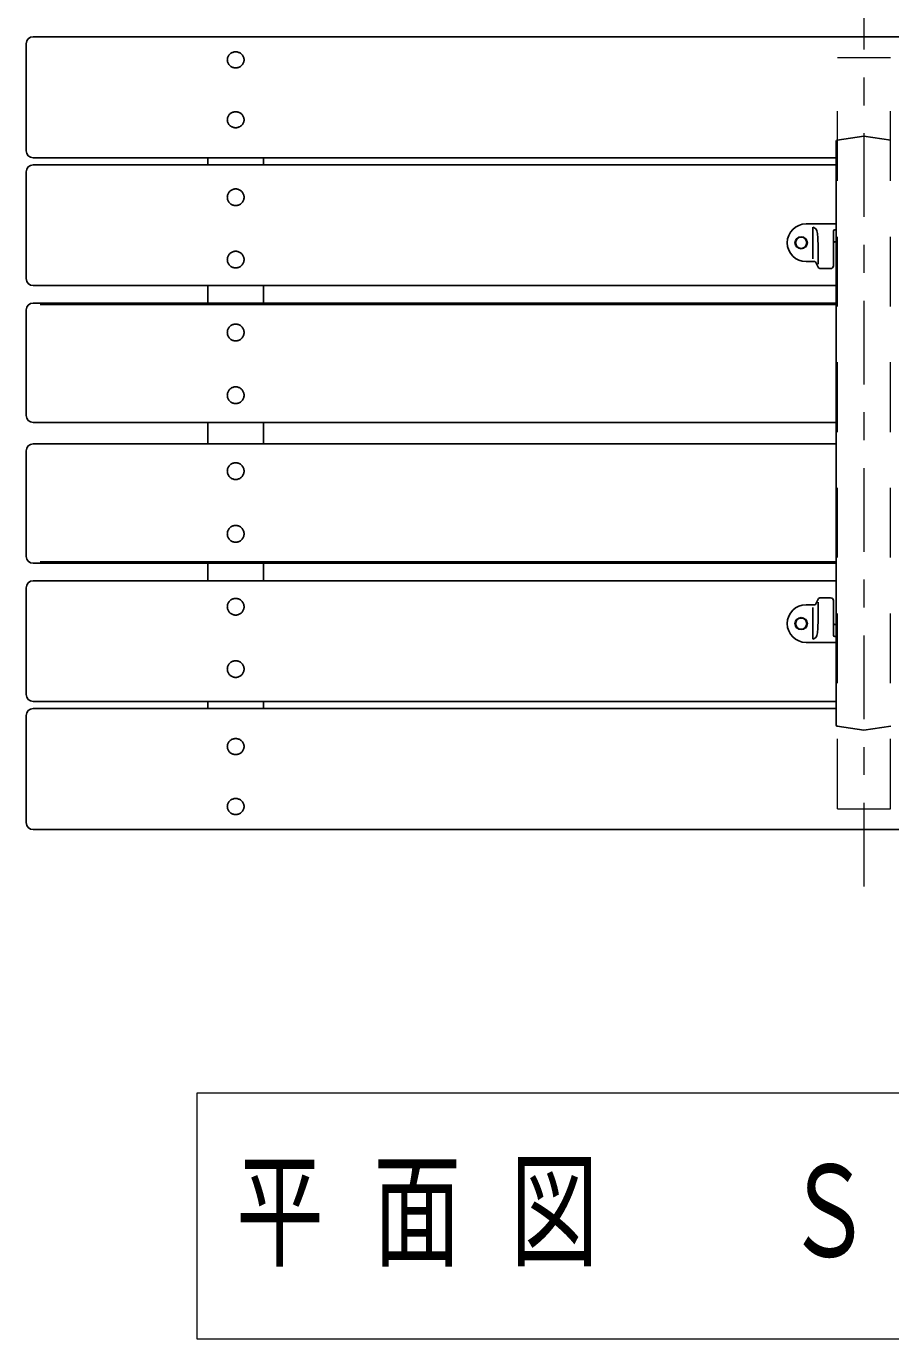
# Model space of a CAD drawing. Units: millimetres on the paper, scale 1:20. Extents: x -365 to 12, y -47 to 257.
# Drawn here: x -288.72 to -257.76, y 173.35 to 220.4 of the extents above; entities that cross this region are included whole.
import ezdxf

# ---------------------------------------------------------------- set-up
doc = ezdxf.new("R2010")
doc.units = ezdxf.units.MM
doc.linetypes.add('USER1', pattern=[4.5, 2.5, -2])
doc.linetypes.add('USER2', pattern=[6, 3, -1, 1, -1])
doc.layers.add('LY_1', color=7, linetype='Continuous', lineweight=25)
doc.styles.add('ＭＳ ゴシック', font='')
doc.styles.get('ＭＳ ゴシック').set_extended_font_data('MS Gothic')

msp = doc.modelspace()

# ---------------------------------------------------------------- linework, layer by layer
at = {"layer": 'LY_1', "linetype": 'USER2', "lineweight": 13}
msp.add_line((-258.717, 222.563), (-258.717, 189.063), dxfattribs=at)
at = {"layer": 'LY_1', "color": 4}
for p, q in [((-288.717, 219.774), (-288.717, 215.934)), ((-288.467, 220.024), (-228.967, 220.024)), ((-288.467, 215.684), (-259.717, 215.684)), ((-288.717, 215.182), (-288.717, 211.353)), ((-288.467, 215.432), (-259.717, 215.432)), ((-288.467, 211.103), (-259.717, 211.103)), ((-282.217, 211.103), (-282.217, 210.479)), ((-280.217, 211.103), (-280.217, 210.479)), ((-288.467, 210.479), (-259.717, 210.479)), ((-288.717, 210.229), (-288.717, 206.446)), ((-288.467, 206.196), (-259.717, 206.196)), ((-282.217, 206.196), (-282.217, 205.431)), ((-280.217, 206.196), (-280.217, 205.431)), ((-288.717, 205.181), (-288.717, 201.399)), ((-288.467, 205.431), (-259.717, 205.431)), ((-288.467, 201.149), (-259.717, 201.149)), ((-282.217, 201.149), (-282.217, 200.524)), ((-280.217, 201.149), (-280.217, 200.524)), ((-288.467, 200.524), (-259.717, 200.524)), ((-288.717, 200.274), (-288.717, 196.446)), ((-288.467, 196.196), (-259.717, 196.196)), ((-282.217, 196.196), (-282.217, 195.943)), ((-280.217, 196.196), (-280.217, 195.943)), ((-288.467, 195.943), (-259.717, 195.943)), ((-288.717, 195.693), (-288.717, 191.853)), ((-288.467, 191.603), (-228.967, 191.603))]:
    msp.add_line(p, q, dxfattribs=at)
at = {"layer": 'LY_1', "color": 4, "linetype": 'USER1', "lineweight": 13}
for p, q in [((-259.667, 219.274), (-257.767, 219.274)), ((-259.667, 192.353), (-257.767, 192.353))]:
    msp.add_line(p, q, dxfattribs=at)
at = {"layer": 'LY_1', "linetype": 'USER1', "lineweight": 13}
for p, q in [((-259.667, 192.353), (-259.667, 219.274)), ((-257.767, 192.353), (-257.767, 219.274))]:
    msp.add_line(p, q, dxfattribs=at)
at = {"layer": 'LY_1'}
for p, q in [((-258.717, 216.463), (-259.675, 216.32)), ((-258.717, 216.463), (-257.76, 216.32)), ((-259.717, 216.27), (-259.717, 195.356)), ((-282.217, 215.432), (-282.217, 215.684)), ((-280.217, 215.684), (-280.217, 215.432)), ((-259.717, 213.313), (-260.792, 213.313)), ((-260.549, 213.202), (-260.549, 212.065)), ((-259.813, 211.813), (-259.813, 213.056)), ((-259.717, 213.106), (-259.763, 213.106)), ((-259.763, 212.67), (-259.717, 212.67)), ((-260.353, 212.288), (-260.353, 211.871)), ((-260.792, 211.963), (-260.478, 211.963)), ((-260.456, 211.95), (-260.359, 211.767)), ((-259.913, 211.713), (-260.27, 211.713)), ((-288.217, 210.421), (-259.717, 210.421)), ((-288.217, 201.206), (-259.717, 201.206)), ((-260.792, 199.663), (-260.478, 199.663)), ((-260.549, 198.425), (-260.549, 199.562)), ((-260.456, 199.677), (-260.359, 199.86)), ((-260.353, 199.338), (-260.353, 199.755)), ((-259.913, 199.913), (-260.27, 199.913)), ((-259.813, 199.813), (-259.813, 198.571)), ((-259.763, 198.956), (-259.717, 198.956)), ((-259.717, 198.313), (-260.792, 198.313)), ((-259.717, 198.521), (-259.763, 198.521)), ((-258.717, 195.163), (-259.675, 195.307)), ((-258.717, 195.163), (-257.76, 195.307))]:
    msp.add_line(p, q, dxfattribs=at)
at = {"layer": 'LY_1', "lineweight": 13}
for p, q in [((-282.609, 182.155), (-282.609, 173.355)), ((-234.809, 182.155), (-282.609, 182.155)), ((-282.609, 173.355), (-234.809, 173.355))]:
    msp.add_line(p, q, dxfattribs=at)
at = {"layer": 'LY_1', "color": 4}
for points in [[(-280.917, 219.195), (-280.919, 219.22), (-280.922, 219.245), (-280.928, 219.269), (-280.935, 219.293), (-280.945, 219.316), (-280.958, 219.338), (-280.972, 219.359), (-280.988, 219.379), (-281.005, 219.398), (-281.025, 219.414), (-281.045, 219.43), (-281.067, 219.443), (-281.091, 219.455), (-281.115, 219.464), (-281.14, 219.472), (-281.165, 219.477), (-281.191, 219.48), (-281.217, 219.481), (-281.244, 219.48), (-281.269, 219.477), (-281.295, 219.472), (-281.32, 219.464), (-281.344, 219.455), (-281.367, 219.443), (-281.389, 219.43), (-281.41, 219.414), (-281.43, 219.398), (-281.447, 219.379), (-281.463, 219.359), (-281.477, 219.338), (-281.489, 219.316), (-281.499, 219.293), (-281.507, 219.269), (-281.513, 219.245), (-281.516, 219.22), (-281.517, 219.195), (-281.516, 219.17), (-281.513, 219.145), (-281.507, 219.121), (-281.499, 219.097), (-281.489, 219.074), (-281.477, 219.052), (-281.463, 219.031), (-281.447, 219.011), (-281.43, 218.993), (-281.41, 218.976), (-281.389, 218.96), (-281.367, 218.947), (-281.344, 218.936), (-281.32, 218.926), (-281.295, 218.918), (-281.269, 218.913), (-281.244, 218.91), (-281.217, 218.909), (-281.191, 218.91), (-281.165, 218.913), (-281.14, 218.918), (-281.115, 218.926), (-281.091, 218.936), (-281.067, 218.947), (-281.045, 218.96), (-281.025, 218.976), (-281.005, 218.993), (-280.988, 219.011), (-280.972, 219.031), (-280.958, 219.052), (-280.945, 219.074), (-280.935, 219.097), (-280.928, 219.121), (-280.922, 219.145), (-280.919, 219.17)], [(-280.917, 217.047), (-280.919, 217.072), (-280.922, 217.097), (-280.928, 217.121), (-280.935, 217.145), (-280.945, 217.168), (-280.958, 217.19), (-280.972, 217.211), (-280.988, 217.231), (-281.005, 217.25), (-281.025, 217.267), (-281.045, 217.282), (-281.067, 217.295), (-281.091, 217.307), (-281.115, 217.316), (-281.14, 217.324), (-281.165, 217.329), (-281.191, 217.332), (-281.217, 217.334), (-281.244, 217.332), (-281.269, 217.329), (-281.295, 217.324), (-281.32, 217.316), (-281.344, 217.307), (-281.367, 217.295), (-281.389, 217.282), (-281.41, 217.267), (-281.43, 217.25), (-281.447, 217.231), (-281.463, 217.211), (-281.477, 217.19), (-281.489, 217.168), (-281.499, 217.145), (-281.507, 217.121), (-281.513, 217.097), (-281.516, 217.072), (-281.517, 217.047), (-281.516, 217.022), (-281.513, 216.997), (-281.507, 216.973), (-281.499, 216.949), (-281.489, 216.926), (-281.477, 216.904), (-281.463, 216.883), (-281.447, 216.863), (-281.43, 216.845), (-281.41, 216.828), (-281.389, 216.813), (-281.367, 216.799), (-281.344, 216.788), (-281.32, 216.778), (-281.295, 216.771), (-281.269, 216.765), (-281.244, 216.762), (-281.217, 216.761), (-281.191, 216.762), (-281.165, 216.765), (-281.14, 216.771), (-281.115, 216.778), (-281.091, 216.788), (-281.067, 216.799), (-281.045, 216.813), (-281.025, 216.828), (-281.005, 216.845), (-280.988, 216.863), (-280.972, 216.883), (-280.958, 216.904), (-280.945, 216.926), (-280.935, 216.949), (-280.928, 216.973), (-280.922, 216.997), (-280.919, 217.022)], [(-280.917, 214.269), (-280.919, 214.295), (-280.922, 214.321), (-280.928, 214.346), (-280.935, 214.371), (-280.945, 214.395), (-280.958, 214.418), (-280.972, 214.44), (-280.988, 214.46), (-281.005, 214.479), (-281.025, 214.497), (-281.045, 214.513), (-281.067, 214.527), (-281.091, 214.539), (-281.115, 214.549), (-281.14, 214.557), (-281.165, 214.562), (-281.191, 214.566), (-281.217, 214.567), (-281.244, 214.566), (-281.269, 214.562), (-281.295, 214.557), (-281.32, 214.549), (-281.344, 214.539), (-281.367, 214.527), (-281.389, 214.513), (-281.41, 214.497), (-281.43, 214.479), (-281.447, 214.46), (-281.463, 214.44), (-281.477, 214.418), (-281.489, 214.395), (-281.499, 214.371), (-281.507, 214.346), (-281.513, 214.321), (-281.516, 214.295), (-281.517, 214.269), (-281.516, 214.243), (-281.513, 214.217), (-281.507, 214.192), (-281.499, 214.167), (-281.489, 214.143), (-281.477, 214.12), (-281.463, 214.098), (-281.447, 214.078), (-281.43, 214.059), (-281.41, 214.041), (-281.389, 214.025), (-281.367, 214.011), (-281.344, 213.999), (-281.32, 213.989), (-281.295, 213.982), (-281.269, 213.976), (-281.244, 213.973), (-281.217, 213.971), (-281.191, 213.973), (-281.165, 213.976), (-281.14, 213.982), (-281.115, 213.989), (-281.091, 213.999), (-281.067, 214.011), (-281.045, 214.025), (-281.025, 214.041), (-281.005, 214.059), (-280.988, 214.078), (-280.972, 214.098), (-280.958, 214.12), (-280.945, 214.143), (-280.935, 214.167), (-280.928, 214.192), (-280.922, 214.217), (-280.919, 214.243)], [(-280.917, 212.037), (-280.919, 212.063), (-280.922, 212.088), (-280.928, 212.114), (-280.935, 212.139), (-280.945, 212.163), (-280.958, 212.186), (-280.972, 212.207), (-280.988, 212.228), (-281.005, 212.247), (-281.025, 212.265), (-281.045, 212.281), (-281.067, 212.295), (-281.091, 212.307), (-281.115, 212.316), (-281.14, 212.324), (-281.165, 212.33), (-281.191, 212.333), (-281.217, 212.334), (-281.244, 212.333), (-281.269, 212.33), (-281.295, 212.324), (-281.32, 212.316), (-281.344, 212.307), (-281.367, 212.295), (-281.389, 212.281), (-281.41, 212.265), (-281.43, 212.247), (-281.447, 212.228), (-281.463, 212.207), (-281.477, 212.186), (-281.489, 212.163), (-281.499, 212.139), (-281.507, 212.114), (-281.513, 212.088), (-281.516, 212.063), (-281.517, 212.037), (-281.516, 212.011), (-281.513, 211.985), (-281.507, 211.96), (-281.499, 211.935), (-281.489, 211.911), (-281.477, 211.888), (-281.463, 211.866), (-281.447, 211.845), (-281.43, 211.826), (-281.41, 211.809), (-281.389, 211.793), (-281.367, 211.779), (-281.344, 211.767), (-281.32, 211.757), (-281.295, 211.749), (-281.269, 211.744), (-281.244, 211.74), (-281.217, 211.739), (-281.191, 211.74), (-281.165, 211.744), (-281.14, 211.749), (-281.115, 211.757), (-281.091, 211.767), (-281.067, 211.779), (-281.045, 211.793), (-281.025, 211.809), (-281.005, 211.826), (-280.988, 211.845), (-280.972, 211.866), (-280.958, 211.888), (-280.945, 211.911), (-280.935, 211.935), (-280.928, 211.96), (-280.922, 211.985), (-280.919, 212.011)], [(-280.917, 209.422), (-280.919, 209.448), (-280.922, 209.474), (-280.928, 209.5), (-280.935, 209.525), (-280.945, 209.549), (-280.958, 209.572), (-280.972, 209.594), (-280.988, 209.615), (-281.005, 209.634), (-281.025, 209.652), (-281.045, 209.668), (-281.067, 209.682), (-281.091, 209.694), (-281.115, 209.704), (-281.14, 209.712), (-281.165, 209.717), (-281.191, 209.721), (-281.217, 209.722), (-281.244, 209.721), (-281.269, 209.717), (-281.295, 209.712), (-281.32, 209.704), (-281.344, 209.694), (-281.367, 209.682), (-281.389, 209.668), (-281.41, 209.652), (-281.43, 209.634), (-281.447, 209.615), (-281.463, 209.594), (-281.477, 209.572), (-281.489, 209.549), (-281.499, 209.525), (-281.507, 209.5), (-281.513, 209.474), (-281.516, 209.448), (-281.517, 209.422), (-281.516, 209.396), (-281.513, 209.37), (-281.507, 209.345), (-281.499, 209.32), (-281.489, 209.296), (-281.477, 209.272), (-281.463, 209.25), (-281.447, 209.23), (-281.43, 209.21), (-281.41, 209.193), (-281.389, 209.177), (-281.367, 209.163), (-281.344, 209.151), (-281.32, 209.141), (-281.295, 209.133), (-281.269, 209.127), (-281.244, 209.124), (-281.217, 209.123), (-281.191, 209.124), (-281.165, 209.127), (-281.14, 209.133), (-281.115, 209.141), (-281.091, 209.151), (-281.067, 209.163), (-281.045, 209.177), (-281.025, 209.193), (-281.005, 209.21), (-280.988, 209.23), (-280.972, 209.25), (-280.958, 209.272), (-280.945, 209.296), (-280.935, 209.32), (-280.928, 209.345), (-280.922, 209.37), (-280.919, 209.396)], [(-280.917, 207.174), (-280.919, 207.2), (-280.922, 207.226), (-280.928, 207.252), (-280.935, 207.277), (-280.945, 207.301), (-280.958, 207.324), (-280.972, 207.346), (-280.988, 207.367), (-281.005, 207.386), (-281.025, 207.404), (-281.045, 207.42), (-281.067, 207.434), (-281.091, 207.446), (-281.115, 207.456), (-281.14, 207.464), (-281.165, 207.47), (-281.191, 207.473), (-281.217, 207.474), (-281.244, 207.473), (-281.269, 207.47), (-281.295, 207.464), (-281.32, 207.456), (-281.344, 207.446), (-281.367, 207.434), (-281.389, 207.42), (-281.41, 207.404), (-281.43, 207.386), (-281.447, 207.367), (-281.463, 207.346), (-281.477, 207.324), (-281.489, 207.301), (-281.499, 207.277), (-281.507, 207.252), (-281.513, 207.226), (-281.516, 207.2), (-281.517, 207.174), (-281.516, 207.148), (-281.513, 207.122), (-281.507, 207.097), (-281.499, 207.072), (-281.489, 207.048), (-281.477, 207.024), (-281.463, 207.002), (-281.447, 206.982), (-281.43, 206.962), (-281.41, 206.945), (-281.389, 206.929), (-281.367, 206.915), (-281.344, 206.903), (-281.32, 206.893), (-281.295, 206.885), (-281.269, 206.879), (-281.244, 206.876), (-281.217, 206.875), (-281.191, 206.876), (-281.165, 206.879), (-281.14, 206.885), (-281.115, 206.893), (-281.091, 206.903), (-281.067, 206.915), (-281.045, 206.929), (-281.025, 206.945), (-281.005, 206.962), (-280.988, 206.982), (-280.972, 207.002), (-280.958, 207.024), (-280.945, 207.048), (-280.935, 207.072), (-280.928, 207.097), (-280.922, 207.122), (-280.919, 207.148)], [(-280.917, 204.453), (-280.919, 204.479), (-280.922, 204.505), (-280.928, 204.531), (-280.935, 204.556), (-280.945, 204.58), (-280.958, 204.603), (-280.972, 204.625), (-280.988, 204.646), (-281.005, 204.665), (-281.025, 204.683), (-281.045, 204.699), (-281.067, 204.713), (-281.091, 204.725), (-281.115, 204.735), (-281.14, 204.743), (-281.165, 204.748), (-281.191, 204.752), (-281.217, 204.753), (-281.244, 204.752), (-281.269, 204.748), (-281.295, 204.743), (-281.32, 204.735), (-281.344, 204.725), (-281.367, 204.713), (-281.389, 204.699), (-281.41, 204.683), (-281.43, 204.665), (-281.447, 204.646), (-281.463, 204.625), (-281.477, 204.603), (-281.489, 204.58), (-281.499, 204.556), (-281.507, 204.531), (-281.513, 204.505), (-281.516, 204.479), (-281.517, 204.453), (-281.516, 204.427), (-281.513, 204.401), (-281.507, 204.376), (-281.499, 204.351), (-281.489, 204.326), (-281.477, 204.303), (-281.463, 204.281), (-281.447, 204.26), (-281.43, 204.241), (-281.41, 204.224), (-281.389, 204.208), (-281.367, 204.194), (-281.344, 204.182), (-281.32, 204.172), (-281.295, 204.164), (-281.269, 204.158), (-281.244, 204.155), (-281.217, 204.153), (-281.191, 204.155), (-281.165, 204.158), (-281.14, 204.164), (-281.115, 204.172), (-281.091, 204.182), (-281.067, 204.194), (-281.045, 204.208), (-281.025, 204.224), (-281.005, 204.241), (-280.988, 204.26), (-280.972, 204.281), (-280.958, 204.303), (-280.945, 204.326), (-280.935, 204.351), (-280.928, 204.376), (-280.922, 204.401), (-280.919, 204.427)], [(-280.917, 202.205), (-280.919, 202.231), (-280.922, 202.257), (-280.928, 202.283), (-280.935, 202.308), (-280.945, 202.332), (-280.958, 202.355), (-280.972, 202.377), (-280.988, 202.398), (-281.005, 202.417), (-281.025, 202.435), (-281.045, 202.451), (-281.067, 202.465), (-281.091, 202.477), (-281.115, 202.487), (-281.14, 202.495), (-281.165, 202.5), (-281.191, 202.504), (-281.217, 202.505), (-281.244, 202.504), (-281.269, 202.5), (-281.295, 202.495), (-281.32, 202.487), (-281.344, 202.477), (-281.367, 202.465), (-281.389, 202.451), (-281.41, 202.435), (-281.43, 202.417), (-281.447, 202.398), (-281.463, 202.377), (-281.477, 202.355), (-281.489, 202.332), (-281.499, 202.308), (-281.507, 202.283), (-281.513, 202.257), (-281.516, 202.231), (-281.517, 202.205), (-281.516, 202.179), (-281.513, 202.153), (-281.507, 202.128), (-281.499, 202.103), (-281.489, 202.079), (-281.477, 202.055), (-281.463, 202.033), (-281.447, 202.013), (-281.43, 201.993), (-281.41, 201.976), (-281.389, 201.96), (-281.367, 201.946), (-281.344, 201.934), (-281.32, 201.924), (-281.295, 201.916), (-281.269, 201.91), (-281.244, 201.907), (-281.217, 201.905), (-281.191, 201.907), (-281.165, 201.91), (-281.14, 201.916), (-281.115, 201.924), (-281.091, 201.934), (-281.067, 201.946), (-281.045, 201.96), (-281.025, 201.976), (-281.005, 201.993), (-280.988, 202.013), (-280.972, 202.033), (-280.958, 202.055), (-280.945, 202.079), (-280.935, 202.103), (-280.928, 202.128), (-280.922, 202.153), (-280.919, 202.179)], [(-280.917, 199.591), (-280.919, 199.617), (-280.922, 199.642), (-280.928, 199.668), (-280.935, 199.693), (-280.945, 199.717), (-280.958, 199.74), (-280.972, 199.761), (-280.988, 199.782), (-281.005, 199.801), (-281.025, 199.819), (-281.045, 199.835), (-281.067, 199.848), (-281.091, 199.86), (-281.115, 199.87), (-281.14, 199.878), (-281.165, 199.884), (-281.191, 199.887), (-281.217, 199.888), (-281.244, 199.887), (-281.269, 199.884), (-281.295, 199.878), (-281.32, 199.87), (-281.344, 199.86), (-281.367, 199.848), (-281.389, 199.835), (-281.41, 199.819), (-281.43, 199.801), (-281.447, 199.782), (-281.463, 199.761), (-281.477, 199.74), (-281.489, 199.717), (-281.499, 199.693), (-281.507, 199.668), (-281.513, 199.642), (-281.516, 199.617), (-281.517, 199.591), (-281.516, 199.565), (-281.513, 199.539), (-281.507, 199.514), (-281.499, 199.489), (-281.489, 199.465), (-281.477, 199.442), (-281.463, 199.42), (-281.447, 199.399), (-281.43, 199.38), (-281.41, 199.363), (-281.389, 199.347), (-281.367, 199.333), (-281.344, 199.321), (-281.32, 199.311), (-281.295, 199.303), (-281.269, 199.298), (-281.244, 199.294), (-281.217, 199.293), (-281.191, 199.294), (-281.165, 199.298), (-281.14, 199.303), (-281.115, 199.311), (-281.091, 199.321), (-281.067, 199.333), (-281.045, 199.347), (-281.025, 199.363), (-281.005, 199.38), (-280.988, 199.399), (-280.972, 199.42), (-280.958, 199.442), (-280.945, 199.465), (-280.935, 199.489), (-280.928, 199.514), (-280.922, 199.539), (-280.919, 199.565)], [(-280.917, 197.359), (-280.919, 197.384), (-280.922, 197.41), (-280.928, 197.436), (-280.935, 197.46), (-280.945, 197.484), (-280.958, 197.507), (-280.972, 197.529), (-280.988, 197.55), (-281.005, 197.569), (-281.025, 197.587), (-281.045, 197.602), (-281.067, 197.616), (-281.091, 197.628), (-281.115, 197.638), (-281.14, 197.646), (-281.165, 197.652), (-281.191, 197.655), (-281.217, 197.656), (-281.244, 197.655), (-281.269, 197.652), (-281.295, 197.646), (-281.32, 197.638), (-281.344, 197.628), (-281.367, 197.616), (-281.389, 197.602), (-281.41, 197.587), (-281.43, 197.569), (-281.447, 197.55), (-281.463, 197.529), (-281.477, 197.507), (-281.489, 197.484), (-281.499, 197.46), (-281.507, 197.436), (-281.513, 197.41), (-281.516, 197.384), (-281.517, 197.359), (-281.516, 197.333), (-281.513, 197.307), (-281.507, 197.281), (-281.499, 197.257), (-281.489, 197.233), (-281.477, 197.21), (-281.463, 197.188), (-281.447, 197.167), (-281.43, 197.148), (-281.41, 197.131), (-281.389, 197.115), (-281.367, 197.101), (-281.344, 197.089), (-281.32, 197.079), (-281.295, 197.071), (-281.269, 197.065), (-281.244, 197.062), (-281.217, 197.061), (-281.191, 197.062), (-281.165, 197.065), (-281.14, 197.071), (-281.115, 197.079), (-281.091, 197.089), (-281.067, 197.101), (-281.045, 197.115), (-281.025, 197.131), (-281.005, 197.148), (-280.988, 197.167), (-280.972, 197.188), (-280.958, 197.21), (-280.945, 197.233), (-280.935, 197.257), (-280.928, 197.281), (-280.922, 197.307), (-280.919, 197.333)], [(-280.917, 194.58), (-280.919, 194.605), (-280.922, 194.63), (-280.928, 194.654), (-280.935, 194.678), (-280.945, 194.701), (-280.958, 194.723), (-280.972, 194.745), (-280.988, 194.764), (-281.005, 194.783), (-281.025, 194.8), (-281.045, 194.815), (-281.067, 194.828), (-281.091, 194.84), (-281.115, 194.849), (-281.14, 194.857), (-281.165, 194.862), (-281.191, 194.866), (-281.217, 194.867), (-281.244, 194.866), (-281.269, 194.862), (-281.295, 194.857), (-281.32, 194.849), (-281.344, 194.84), (-281.367, 194.828), (-281.389, 194.815), (-281.41, 194.8), (-281.43, 194.783), (-281.447, 194.764), (-281.463, 194.745), (-281.477, 194.723), (-281.489, 194.701), (-281.499, 194.678), (-281.507, 194.654), (-281.513, 194.63), (-281.516, 194.605), (-281.517, 194.58), (-281.516, 194.555), (-281.513, 194.531), (-281.507, 194.506), (-281.499, 194.482), (-281.489, 194.459), (-281.477, 194.437), (-281.463, 194.416), (-281.447, 194.396), (-281.43, 194.378), (-281.41, 194.361), (-281.389, 194.346), (-281.367, 194.332), (-281.344, 194.321), (-281.32, 194.311), (-281.295, 194.304), (-281.269, 194.298), (-281.244, 194.295), (-281.217, 194.294), (-281.191, 194.295), (-281.165, 194.298), (-281.14, 194.304), (-281.115, 194.311), (-281.091, 194.321), (-281.067, 194.332), (-281.045, 194.346), (-281.025, 194.361), (-281.005, 194.378), (-280.988, 194.396), (-280.972, 194.416), (-280.958, 194.437), (-280.945, 194.459), (-280.935, 194.482), (-280.928, 194.506), (-280.922, 194.531), (-280.919, 194.555)], [(-280.917, 192.432), (-280.919, 192.457), (-280.922, 192.482), (-280.928, 192.506), (-280.935, 192.53), (-280.945, 192.553), (-280.958, 192.576), (-280.972, 192.597), (-280.988, 192.616), (-281.005, 192.635), (-281.025, 192.652), (-281.045, 192.667), (-281.067, 192.68), (-281.091, 192.692), (-281.115, 192.701), (-281.14, 192.709), (-281.165, 192.714), (-281.191, 192.718), (-281.217, 192.719), (-281.244, 192.718), (-281.269, 192.714), (-281.295, 192.709), (-281.32, 192.701), (-281.344, 192.692), (-281.367, 192.68), (-281.389, 192.667), (-281.41, 192.652), (-281.43, 192.635), (-281.447, 192.616), (-281.463, 192.597), (-281.477, 192.576), (-281.489, 192.553), (-281.499, 192.53), (-281.507, 192.506), (-281.513, 192.482), (-281.516, 192.457), (-281.517, 192.432), (-281.516, 192.407), (-281.513, 192.383), (-281.507, 192.358), (-281.499, 192.334), (-281.489, 192.311), (-281.477, 192.289), (-281.463, 192.268), (-281.447, 192.248), (-281.43, 192.23), (-281.41, 192.213), (-281.389, 192.198), (-281.367, 192.184), (-281.344, 192.173), (-281.32, 192.163), (-281.295, 192.156), (-281.269, 192.15), (-281.244, 192.147), (-281.217, 192.146), (-281.191, 192.147), (-281.165, 192.15), (-281.14, 192.156), (-281.115, 192.163), (-281.091, 192.173), (-281.067, 192.184), (-281.045, 192.198), (-281.025, 192.213), (-281.005, 192.23), (-280.988, 192.248), (-280.972, 192.268), (-280.958, 192.289), (-280.945, 192.311), (-280.935, 192.334), (-280.928, 192.358), (-280.922, 192.383), (-280.919, 192.407)]]:
    msp.add_lwpolyline(points, close=True, dxfattribs=at)
at = {"layer": 'LY_1'}
for points in [[(-260.549, 213.202), (-260.512, 213.183), (-260.477, 213.16), (-260.447, 213.133), (-260.422, 213.101), (-260.404, 213.064), (-260.392, 213.022), (-260.384, 212.973), (-260.379, 212.917), (-260.374, 212.849), (-260.369, 212.773), (-260.366, 212.692), (-260.363, 212.611), (-260.36, 212.531), (-260.358, 212.455), (-260.357, 212.386), (-260.355, 212.328), (-260.354, 212.283), (-260.354, 212.253), (-260.353, 212.242), (-260.353, 212.253), (-260.353, 212.288)], [(-260.549, 198.425), (-260.512, 198.443), (-260.477, 198.466), (-260.447, 198.493), (-260.422, 198.526), (-260.404, 198.563), (-260.392, 198.605), (-260.384, 198.653), (-260.379, 198.709), (-260.374, 198.778), (-260.369, 198.854), (-260.366, 198.934), (-260.363, 199.016), (-260.36, 199.096), (-260.358, 199.172), (-260.357, 199.24), (-260.355, 199.299), (-260.354, 199.344), (-260.354, 199.374), (-260.353, 199.384), (-260.353, 199.374), (-260.353, 199.338)]]:
    msp.add_lwpolyline(points, dxfattribs=at)
at = {"layer": 'LY_1', "lineweight": 13}
for centre in [(-260.967, 212.638), (-260.967, 198.988)]:
    msp.add_circle(centre, 0.225, dxfattribs=at)
at = {"layer": 'LY_1'}
for centre in [(-260.967, 212.638), (-260.967, 198.988)]:
    msp.add_circle(centre, 0.2, dxfattribs=at)
at = {"layer": 'LY_1', "color": 4}
for centre, start, end in [((-288.467, 219.774), 90, 180), ((-288.467, 215.934), 180, 270), ((-288.467, 215.182), 90, 180), ((-288.467, 211.353), 180, 270), ((-288.467, 210.229), 90, 180), ((-288.467, 206.446), 180, 270), ((-288.467, 205.181), 90, 180), ((-288.467, 201.399), 180, 270), ((-288.467, 200.274), 90, 180), ((-288.467, 196.446), 180, 270), ((-288.467, 195.693), 90, 180), ((-288.467, 191.853), 180, 270)]:
    msp.add_arc(centre, 0.25, start, end, dxfattribs=at)
at = {"layer": 'LY_1'}
for centre, radius, start, end in [((-259.667, 216.27), 0.05, 98.5308, 180), ((-260.792, 212.638), 0.675, 90, 270), ((-259.763, 213.056), 0.05, 90, 180), ((-259.763, 212.62), 0.05, 90, 180), ((-260.478, 211.938), 0.025, 27.8675, 90), ((-260.27, 211.813), 0.1, 207.8675, 270), ((-259.913, 211.813), 0.1, 270, 0), ((-260.792, 198.988), 0.675, 90, 270), ((-260.478, 199.688), 0.025, 270, 332.1325), ((-260.27, 199.813), 0.1, 90, 152.1325), ((-259.913, 199.813), 0.1, 0, 90), ((-259.763, 199.006), 0.05, 180, 270), ((-259.763, 198.571), 0.05, 180, 270), ((-259.667, 195.356), 0.05, 180, 261.4692)]:
    msp.add_arc(centre, radius, start, end, dxfattribs=at)

# ---------------------------------------------------------------- texts
at = {"layer": 'LY_1', "insert": (-281.209, 177.755), "char_height": 3.299, "attachment_point": 4, "style": 'ＭＳ ゴシック'}
msp.add_mtext('\\T1.56;\\W0.7;平面図\u3000Ｓ＝１／20', dxfattribs=at)

doc.saveas('drawing.dxf')
